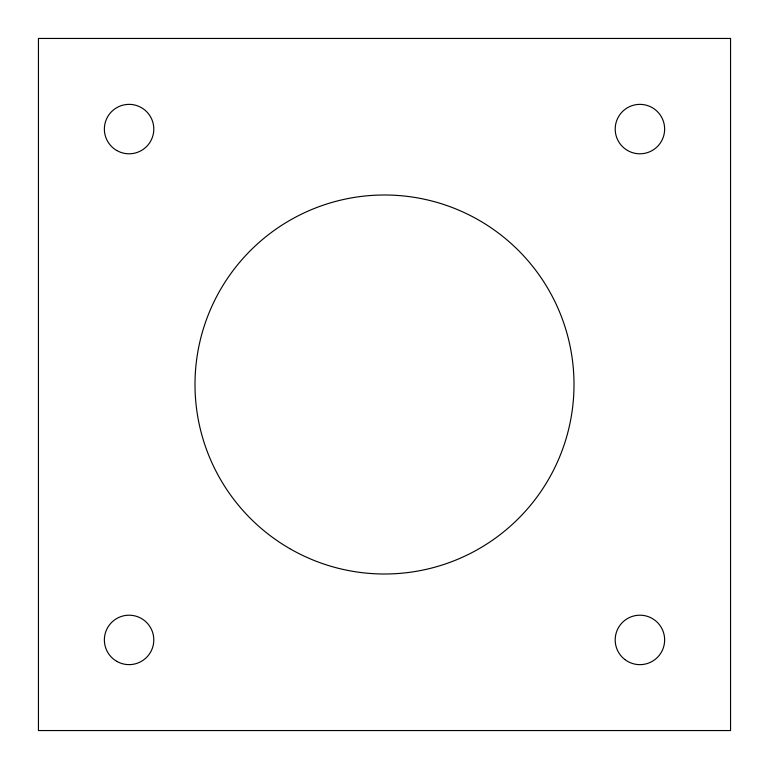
<?xml version="1.0" encoding="UTF-8"?>
<svg xmlns="http://www.w3.org/2000/svg" width="769" height="769" viewBox="0 0 769 769"><rect width="100%" height="100%" fill="white"/><g stroke="black" fill="none" stroke-linecap="round" stroke-linejoin="round"><path stroke-width="1.15" d="M730.55 38.45L38.45 38.45L38.45 730.55L730.55 730.55L730.55 38.45M289.75 548.614A189.501 189.501 0 0 0 574.001 384.5A189.501 189.501 0 0 0 289.75 220.386A189.501 189.501 0 0 0 289.75 548.614M624.793 659.475A24.714 24.714 0 0 0 664.416 643.24A24.714 24.714 0 0 0 630.542 617.046A24.714 24.714 0 0 0 624.793 659.475M116.725 661.321A24.714 24.714 0 0 0 153.8 639.914A24.714 24.714 0 0 0 116.725 618.516A24.714 24.714 0 0 0 116.725 661.321M116.725 150.484A24.714 24.714 0 0 0 153.8 129.086A24.714 24.714 0 0 0 116.725 107.679A24.714 24.714 0 0 0 116.725 150.484M627.562 150.484A24.714 24.714 0 0 0 664.637 129.086A24.714 24.714 0 0 0 627.562 107.679A24.714 24.714 0 0 0 627.562 150.484"/></g></svg>
